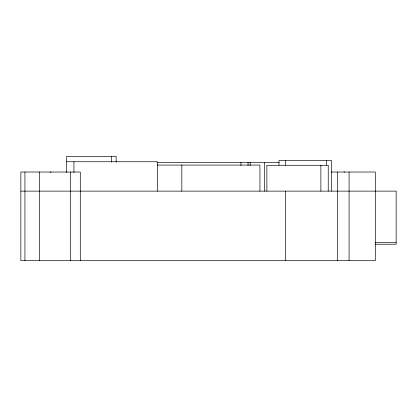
<?xml version="1.0" encoding="UTF-8"?>
<svg xmlns="http://www.w3.org/2000/svg" width="417" height="417" viewBox="0 0 417 417"><rect width="100%" height="100%" fill="white"/><g stroke="black" fill="none" stroke-linecap="round" stroke-linejoin="round"><path stroke-width="0.63" d="M66.626 161.739L157.313 161.739L157.313 191.132M156.938 162.328L279.088 162.328M157.204 165.075L259.927 165.075L259.927 191.132M331.145 172.023L375.305 172.023L375.305 260.609L20.85 260.609L20.85 172.023L80.299 172.023L80.299 260.609M20.85 191.132L396.15 191.132L396.15 244.221L375.305 244.221M375.305 242.486L396.15 242.486M50.082 172.143L51.077 172.153M349.081 172.023L349.081 260.609M344.828 172.023L343.957 172.023M337.489 172.023L337.489 260.609M331.604 191.132L331.604 160.608L279.004 160.608L279.004 165.153M328.236 191.132L328.236 165.283L266.875 165.283L266.875 191.132M326.454 160.608L326.454 165.153M320.876 165.283L320.876 191.132M285.582 160.608L285.582 165.153M285.494 191.132L285.494 260.609M264.68 162.328L264.68 191.132M250.174 162.328L250.174 165.575M248.032 162.328L248.032 165.575M240.948 162.328L240.948 165.528M181.828 165.075L181.828 191.132M116.129 162.177L116.129 156.391L66.626 156.391L66.626 172.602M111.579 156.391L111.579 162.177M73.934 161.739L73.934 172.602M70.311 172.023L70.311 260.609M39.469 172.023L39.469 260.609M24.937 172.023L24.937 260.609"/></g></svg>
